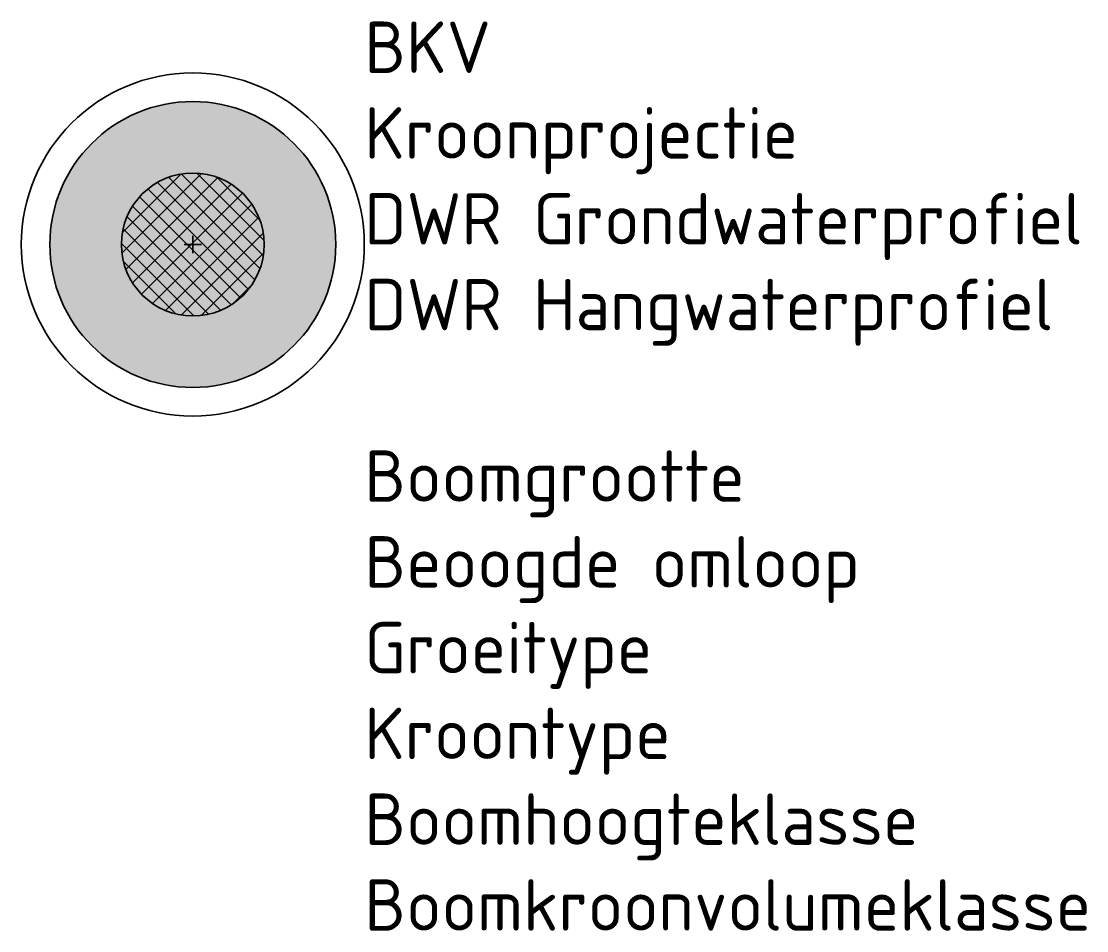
# Model space of a CAD drawing. Header units: metres. Extents: x -3 to 15.6, y -12 to 3.9.
import ezdxf

# ---------------------------------------------------------------- set-up
doc = ezdxf.new("R2010")
doc.units = ezdxf.units.M
for name, color, linetype, lineweight in [('N-GV-GR-BOOM-T18', 7, 'Continuous', 18), ('N-GV-GR-BOOM_KROON-G', 90, 'Continuous', 35), ('N-GV-GR-BOOM_KROON-V', 92, 'Continuous', 18), ('N-GV-GR-BOOM_OBSTAKELVRIJ_BOVENGRONDS-G', 10, 'Continuous', 35), ('N-GV-GR-BOOM_OBSTAKELVRIJ_ONDERGRONDS-A', 142, 'Continuous', 18), ('N-GV-GR-BOOM_OBSTAKELVRIJ_ONDERGRONDS-G', 140, 'Continuous', 35), ('N-GV-GR-BOOM_STABILITEITSKLUIT-A', 12, 'Continuous', 18), ('N-GV-GR-BOOM_STABILITEITSKLUIT-G', 10, 'Continuous', 35), ('N-GV-GR-BOOM_STAMPOSITIE-G', 7, 'Continuous', 35)]:
    doc.layers.add(name, color=color, linetype=linetype, lineweight=lineweight)
doc.styles.add('NLCS-ISO', font='NLCS-ISO.ttf')

msp = doc.modelspace()

# ---------------------------------------------------------------- hatches: boundary and pattern name
at = {"layer": 'N-GV-GR-BOOM_KROON-V'}
h = msp.add_hatch(color=256, dxfattribs=at)
edge = h.paths.add_edge_path(flags=0)
edge.add_arc((0, 0), 2.5, 0, 360)
at = {"layer": 'N-GV-GR-BOOM_OBSTAKELVRIJ_ONDERGRONDS-A'}
h = msp.add_hatch(dxfattribs=at)
h.set_pattern_fill('AGR-OBSTAKELVRIJ_ONDERGRONDS-SO', color=256, style=0, pattern_type=2)
h.set_pattern_definition([(135, (-4400, 0), (-0.141421356, -0.141421356), [])])
edge = h.paths.add_edge_path()
edge.add_arc((0, 0), 1.25, 0, 360)
at = {"layer": 'N-GV-GR-BOOM_STABILITEITSKLUIT-A'}
h = msp.add_hatch(dxfattribs=at)
h.set_pattern_fill('AGR-STABILITEITSKLUIT-SO', color=256, style=0, pattern_type=2)
h.set_pattern_definition([(45, (-4400, 0), (-0.176776695, 0.176776695), [])])
edge = h.paths.add_edge_path()
edge.add_arc((0, 0), 1.25, 0, 360)

# ---------------------------------------------------------------- linework, layer by layer
at = {"layer": 'N-GV-GR-BOOM_KROON-G'}
msp.add_circle((0, 0), 2.5, dxfattribs=at)
at = {"layer": 'N-GV-GR-BOOM_OBSTAKELVRIJ_BOVENGRONDS-G'}
msp.add_circle((0, 0), 3, dxfattribs=at)
at = {"layer": 'N-GV-GR-BOOM_OBSTAKELVRIJ_ONDERGRONDS-G'}
msp.add_circle((0, 0), 1.25, dxfattribs=at)
at = {"layer": 'N-GV-GR-BOOM_STABILITEITSKLUIT-G'}
msp.add_circle((0, 0), 1.25, dxfattribs=at)
at = {"layer": 'N-GV-GR-BOOM_STAMPOSITIE-G'}
for p, q in [((-0.15, 0), (0.15, 0)), ((0, 0.15), (0, -0.15))]:
    msp.add_line(p, q, dxfattribs=at)

# ---------------------------------------------------------------- texts
at = {"layer": 'N-GV-GR-BOOM-T18', "style": 'NLCS-ISO'}
for tag, p, s in [('BKV', (3, 3), 'BKV: 50 m3'), ('Kroonprojectie', (3, 1.5), 'Kroonprojectie: 19.6 m2'), ('DWR Grondwaterprofiel', (3, 0), 'DWR GW: 5.0 m3'), ('DWR Hangwaterprofiel', (3, -1.5), 'DWR HW: 10.0 m3'), ('Boomgrootte', (3, -4.5), 'Vormboom'), ('Beoogde omloop', (3, -6), '80 jaar'), ('Groeitype', (3, -7.5), 'Regulier groeiend'), ('Kroontype', (3, -9), 'Normale kroon'), ('Boomhoogteklasse', (3, -10.5), '< 6 m'), ('Boomkroonvolumeklasse', (3, -12), '- m3')]:
    msp.add_attdef(tag, p, s, height=0.9, dxfattribs=at)

doc.saveas('drawing.dxf')
